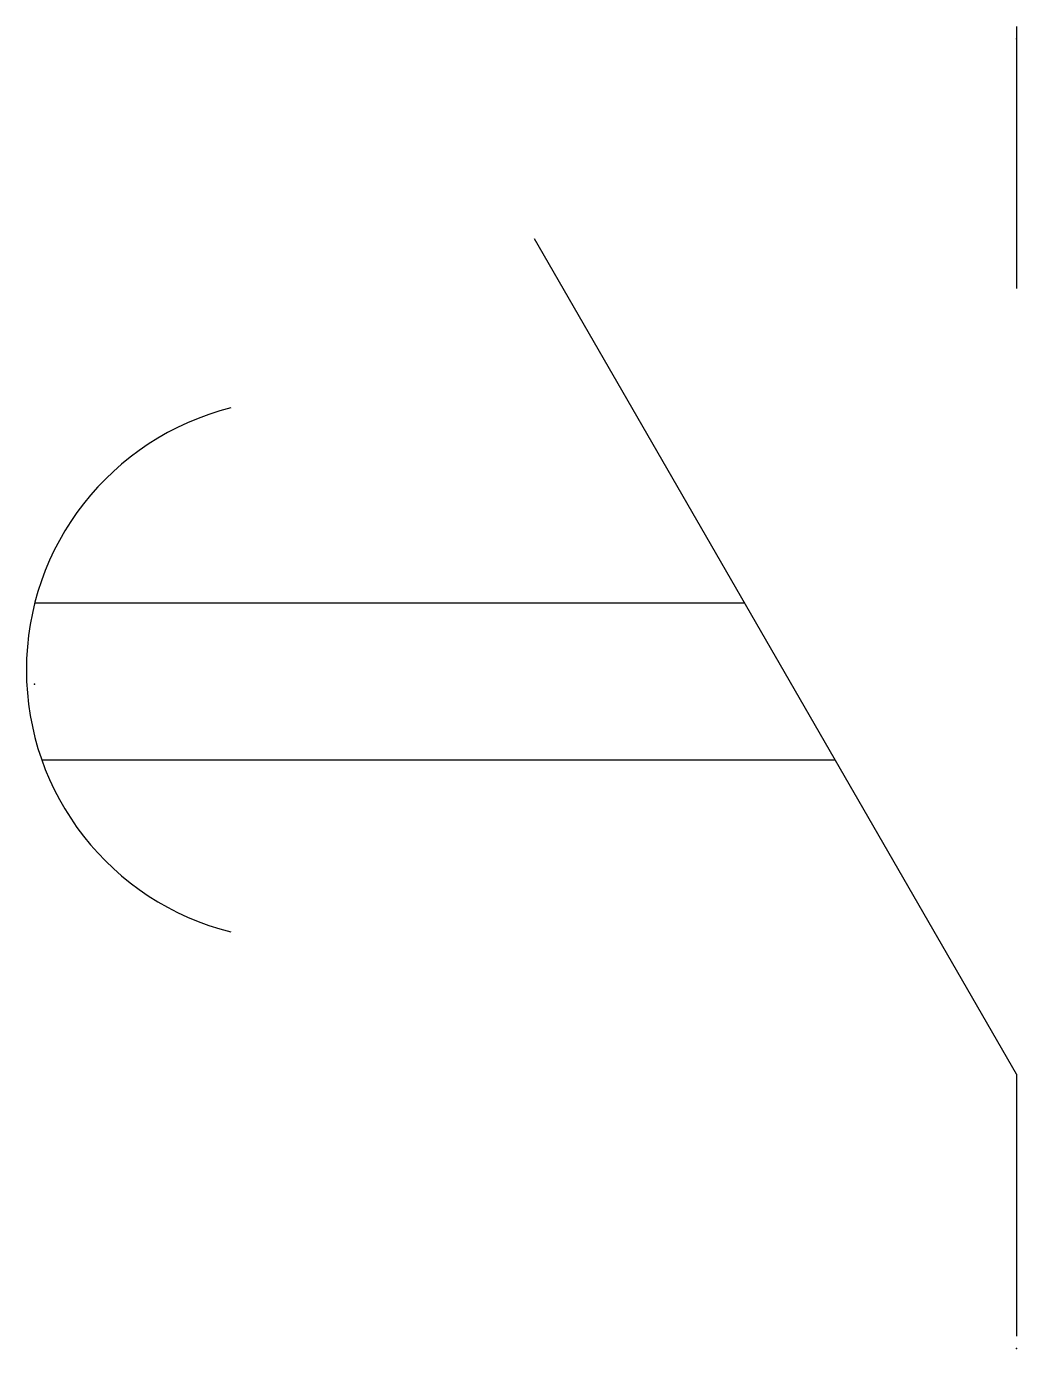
# Model space of a CAD drawing. Header units: millimetres. Extents: x -7.6 to 0, y -5 to 5.1.
import ezdxf

# ---------------------------------------------------------------- set-up
doc = ezdxf.new("R2010")
doc.units = ezdxf.units.MM
doc.layers.add('A', color=7, linetype='Continuous')
doc.layers.add('C', color=6, linetype='Continuous')

msp = doc.modelspace()

# ---------------------------------------------------------------- linework, layer by layer
at = {"transparency": 33554687}
for p, q in [((0, 5.094), (0, 3.094)), ((0, -2.906), (-3.682, 3.472)), ((-7.497, 0.694), (-2.078, 0.694)), ((-7.444, -0.506), (-1.386, -0.506)), ((0, -2.906), (0, -4.906))]:
    msp.add_line(p, q, dxfattribs=at)
at = {"linetype": 'Continuous', "transparency": 33554687}
msp.add_arc((-5.5, 0.181), 2.062, 104.0362, 255.9638, dxfattribs=at)
at = {"layer": 'A', "color": 1, "linetype": 'Continuous', "transparency": 33554687}
msp.add_point((-7.5, 0.072), dxfattribs=at)
at = {"layer": 'C', "color": 2, "linetype": 'Continuous', "transparency": 33554687}
msp.add_point((0, 5), dxfattribs=at)
at = {"layer": 'C', "color": 1, "linetype": 'Continuous', "transparency": 33554687}
msp.add_point((0, -5), dxfattribs=at)

doc.saveas('drawing.dxf')
